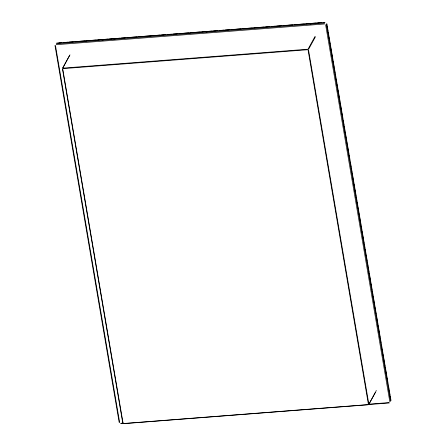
<?xml version="1.0" encoding="UTF-8"?>
<svg xmlns="http://www.w3.org/2000/svg" width="446" height="446" viewBox="0 0 446 446"><rect width="100%" height="100%" fill="white"/><g stroke="black" fill="none" stroke-linecap="round" stroke-linejoin="round"><path stroke-width="0.67" d="M376.162 391.058L376.184 390.378M62.507 68.344L69.676 55.243M62.819 67.954L69.994 54.852M308.13 49.01L314.976 36.505M308.565 49.339L315.411 36.834M368.675 404.55L375.521 392.045M368.987 404.16L375.833 391.655M56.698 43.039L325.039 22.311M58.844 42.939L61.62 42.727M63.009 42.621L67.864 42.242M69.253 42.136L73.412 41.812M74.8 41.707L78.964 41.389M80.352 41.277L85.208 40.904M86.591 40.798L90.755 40.474M92.144 40.369L96.303 40.045M97.691 39.939L102.547 39.566M103.935 39.46L108.099 39.136M109.487 39.031L113.646 38.707M115.035 38.601L119.89 38.228M121.279 38.116L125.438 37.798M126.826 37.687L137.234 36.884M138.622 36.778L142.781 36.455M144.169 36.349L154.572 35.546M155.961 35.44L160.125 35.117M161.513 35.011L165.672 34.688M167.06 34.582L171.225 34.258M173.304 34.102L177.469 33.779M178.852 33.673L183.016 33.35M184.404 33.244L188.563 32.92M190.648 32.759L194.807 32.441M196.195 32.329L200.36 32.012M201.748 31.9L206.604 31.527M207.987 31.421L212.151 31.097M213.539 30.991L217.698 30.668M219.086 30.562L223.942 30.189M225.33 30.083L229.495 29.759M230.883 29.653L235.042 29.33M236.43 29.224L241.286 28.851M242.674 28.739L246.833 28.421M248.221 28.315L252.386 27.992M253.774 27.886L258.63 27.507M260.018 27.401L264.177 27.083M265.565 26.972L269.73 26.654M271.112 26.543L275.277 26.225M276.665 26.119L281.521 25.74M282.909 25.634L287.068 25.31M288.456 25.205L292.621 24.887M294.009 24.775L298.865 24.402M300.247 24.296L304.412 23.973M305.8 23.867L309.959 23.543M311.347 23.437L316.203 23.064M317.591 22.958L321.756 22.634M323.144 22.529L324.526 22.417M67.34 42.615L68.729 42.509M84.679 41.277L86.061 41.171M102.011 39.939L103.4 39.828M113.797 39.025L115.185 38.919M119.344 38.601L120.732 38.49M188.686 33.244L190.074 33.138M206.019 31.906L207.407 31.8M223.357 30.568L224.739 30.456M310.031 23.872L311.414 23.766M56.268 43.819L324.616 23.092M56.241 44.7L324.582 23.973M63.226 68.11L307.511 49.244M63.209 68.617L307.495 49.746M120.715 423.321L123.492 423.103M368.953 404.148L389.063 402.593M120.961 423.7L389.302 402.972M123.771 423.655L368.056 404.784M326.846 23.683L391.03 400.586M326.656 23.973L326.89 25.344M327.124 26.721L327.358 28.092M327.593 29.464L327.827 30.841M328.061 32.212L328.295 33.589M328.88 37.024L329.115 38.395M329.349 39.772L329.583 41.143M329.817 42.515L330.051 43.892M330.285 45.263L330.519 46.64M330.748 48.012L332.27 56.943M332.504 58.314L332.738 59.692M332.972 61.063L333.207 62.434M333.441 63.811L334.026 67.246M334.26 68.617L334.494 69.994M334.729 71.366L334.963 72.743M335.197 74.114L335.431 75.486M336.016 78.92L336.251 80.297M336.485 81.668L336.719 83.045M336.947 84.417L337.182 85.794M337.416 87.165L337.65 88.537M337.884 89.914L339.406 98.839M339.64 100.216L339.874 101.588M340.108 102.965L340.343 104.336M340.577 105.713L341.63 111.89M341.865 113.267L342.099 114.639M342.333 116.016L342.567 117.387M343.152 120.821L343.381 122.198M343.615 123.57L343.849 124.941M344.083 126.318L344.318 127.69M344.552 129.067L344.786 130.438M345.02 131.815L346.074 137.992M346.308 139.369L346.542 140.741M346.776 142.118L347.01 143.489M347.244 144.861L347.479 146.238M347.713 147.609L348.766 153.792M349.001 155.169L349.235 156.54M349.463 157.912L349.697 159.289M350.283 162.723L350.517 164.095M350.751 165.472L350.985 166.843M351.219 168.22L351.454 169.591M351.688 170.963L351.922 172.34M352.156 173.711L353.21 179.894M353.444 181.271L353.678 182.643M353.912 184.014L354.146 185.391M354.38 186.762L354.615 188.14M354.849 189.511L355.897 195.694M356.131 197.065L356.365 198.442M356.599 199.814L356.833 201.191M357.068 202.562L357.653 205.996M357.887 207.368L358.121 208.745M358.355 210.116L358.59 211.493M358.824 212.865L359.058 214.242M359.292 215.613L360.346 221.796M360.58 223.167L360.814 224.544M361.048 225.916L361.282 227.293M361.516 228.664L361.751 230.036M361.979 231.413L363.501 240.344M363.735 241.715L363.969 243.087M364.204 244.464L364.789 247.898M365.023 249.269L365.257 250.646M365.491 252.018L365.726 253.389M365.96 254.766L366.194 256.138M366.428 257.515L367.013 260.949M367.248 262.32L367.482 263.697M367.716 265.069L367.95 266.44M368.184 267.817L368.413 269.189M368.647 270.566L368.881 271.937M369.115 273.314L370.637 282.24M370.871 283.617L371.105 284.988M371.34 286.365L371.925 289.8M372.159 291.171L372.393 292.543M372.627 293.92L372.862 295.291M373.096 296.668L373.33 298.04M373.564 299.411L374.149 302.851M374.384 304.222L374.612 305.594M374.846 306.971L375.08 308.342M375.315 309.719L375.549 311.091M375.783 312.462L376.017 313.839M376.251 315.21L377.773 324.142M378.007 325.513L378.241 326.89M378.476 328.262L379.529 334.444M379.763 335.821L379.998 337.193M380.232 338.564L380.466 339.941M380.7 341.313L380.929 342.69M381.514 346.124L381.748 347.495M381.982 348.872L382.216 350.244M382.451 351.615L382.685 352.992M382.919 354.364L383.153 355.741M383.387 357.112L384.909 366.043M385.143 367.415L385.377 368.792M385.612 370.163L386.665 376.346M386.899 377.717L387.128 379.094M387.362 380.466L387.596 381.843M388.65 388.02L388.884 389.397M389.118 390.768L389.352 392.145M389.587 393.517L389.821 394.894M390.055 396.265L390.289 397.637M326.422 24.458L390.601 401.367M325.625 24.759L389.81 401.668M308.543 50.024L368.797 403.864M308.091 50.197L368.346 404.037M62.78 69.147L123.035 422.986M62.485 69.03L122.739 422.869M55.494 45.626L119.673 422.529M54.969 45.425L119.154 422.334"/></g></svg>
